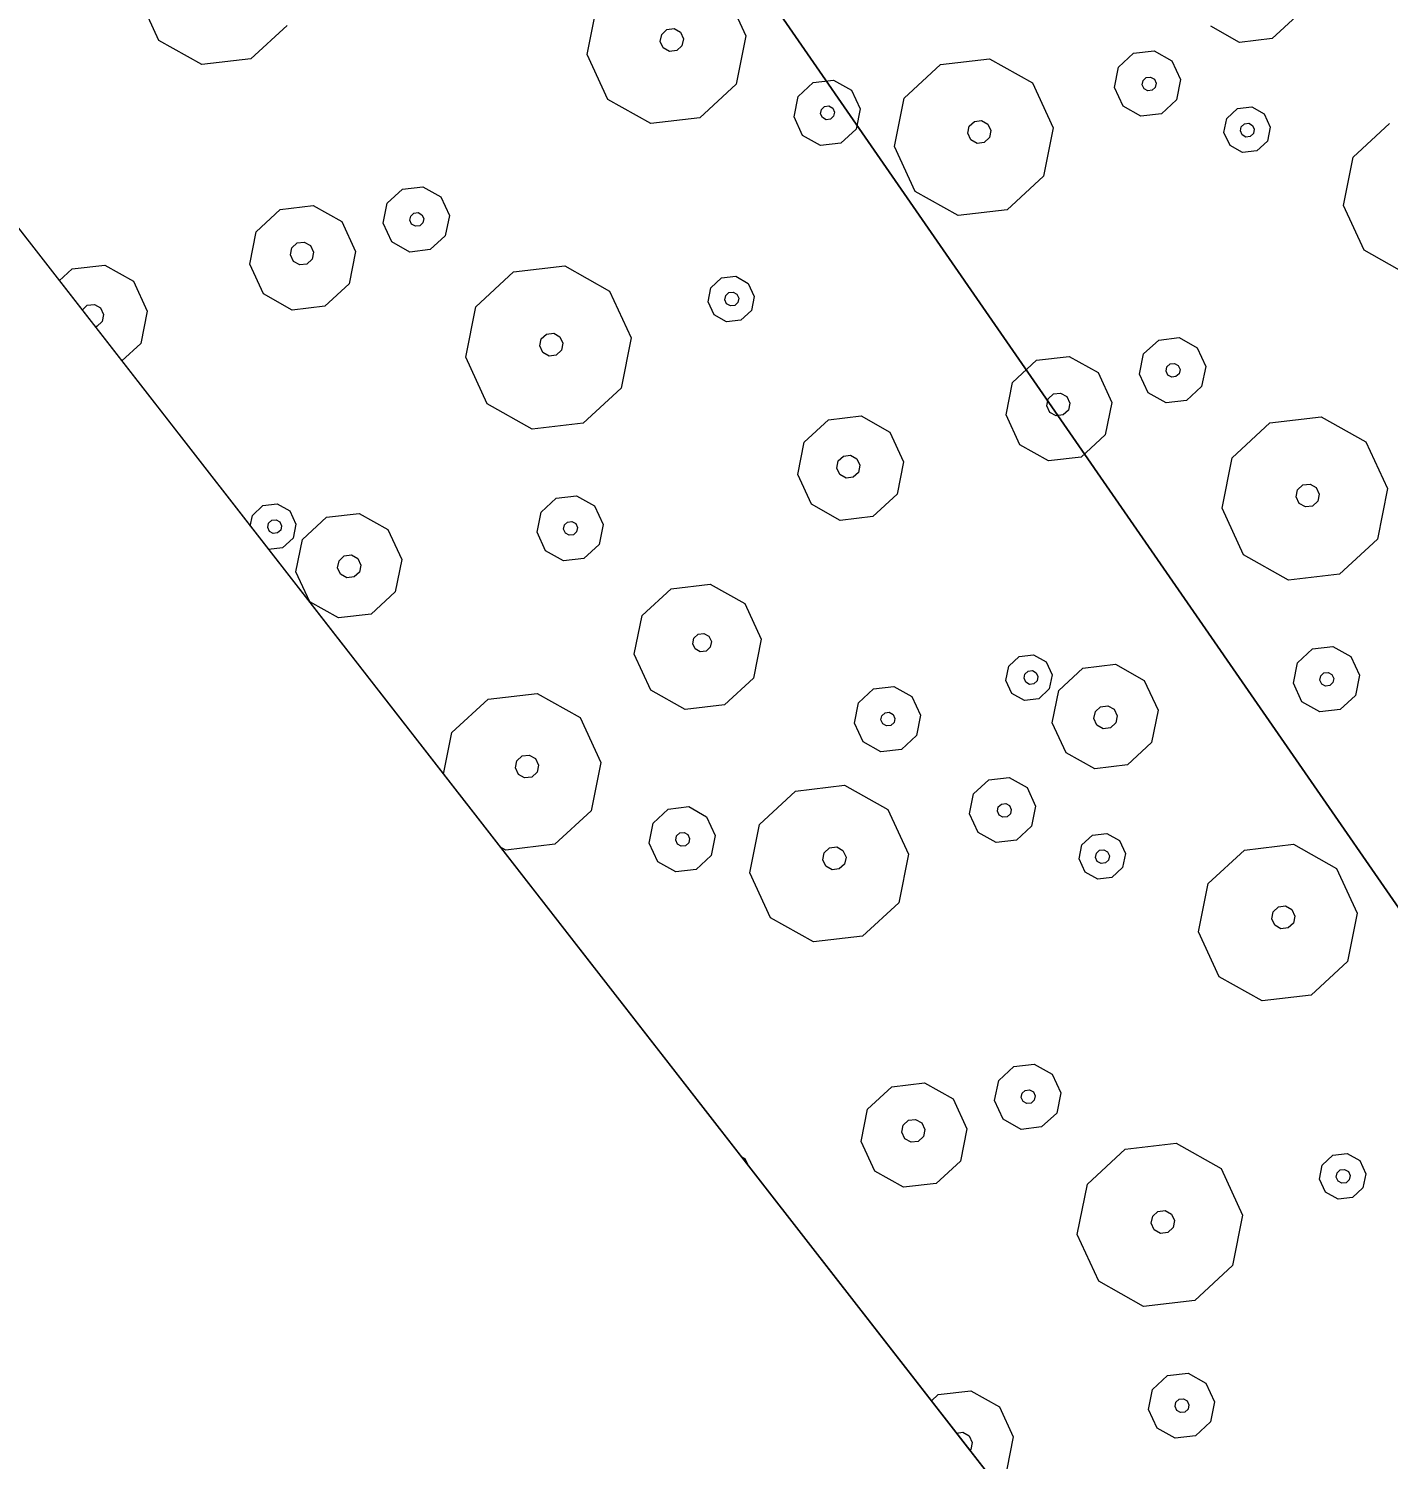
# Model space of a CAD drawing. Header units: metres. Extents: x -2858 to 512, y -1995 to 1252.
# Drawn here: x -557.452 to -554.184, y 396.037 to 399.476 of the extents above; entities that cross this region are included whole.
import ezdxf
from ezdxf.enums import TextEntityAlignment as Align
from ezdxf.lldxf.tags import DXFTag

# ---------------------------------------------------------------- set-up
doc = ezdxf.new("R2010")
doc.units = ezdxf.units.M
for name, color, linetype in [('Calque commun', 7, 'Continuous'), ('Calque11', 7, 'Continuous'), ('Textes', 7, 'Continuous')]:
    doc.layers.add(name, color=color, linetype=linetype)
doc.styles.add('Arial23', font='arial.ttf', dxfattribs={"height": 0.589851})
tags = doc.linetypes.add('HIDDENX2', pattern=[0.75, 0.5, -0.25]).pattern_tags.tags
tags[6:7] = [DXFTag(74, 4), DXFTag(75, 0), DXFTag(340, '0'), DXFTag(46, 1.0), DXFTag(50, 0.0), DXFTag(44, 0.0), DXFTag(45, 0.0)]
tags[4:5] = [DXFTag(74, 4), DXFTag(75, 0), DXFTag(340, '0'), DXFTag(46, 1.0), DXFTag(50, 0.0), DXFTag(44, 0.0), DXFTag(45, 0.0)]

# ---------------------------------------------------------------- blocks, each defined once
blk = doc.blocks.new('geometrebondepartleger')
at = {"layer": 'Calque11', "color": 7, "linetype": 'Continuous', "lineweight": 9}
blk.add_line((150.3457, 147.4392, 79), (130.1803, 35.9078, 79), dxfattribs=at)
blk = doc.blocks.new('pattern')
at = {"layer": 'Calque commun', "color": 54, "linetype": 'Continuous', "lineweight": 9}
for p, q in [((69.2167, 78.9133), (69.2364, 78.9586)), ((69.2364, 78.9586), (69.2789, 78.9838)), ((69.2789, 78.9838), (69.3281, 78.9791)), ((69.3281, 78.9791), (69.3652, 78.9464)), ((69.3652, 78.9464), (69.376, 78.8981)), ((69.2274, 78.865), (69.2167, 78.9133)), ((69.2789, 78.9081), (69.283, 78.9177)), ((69.2811, 78.898), (69.2789, 78.9081)), ((69.2889, 78.8911), (69.2811, 78.898)), ((69.283, 78.9177), (69.292, 78.9229)), ((69.2993, 78.8902), (69.2889, 78.8911)), ((69.292, 78.9229), (69.3023, 78.922)), ((69.3082, 78.8954), (69.2993, 78.8902)), ((69.3023, 78.922), (69.3101, 78.9151)), ((69.3123, 78.905), (69.3082, 78.8954)), ((69.3101, 78.9151), (69.3123, 78.905)), ((69.376, 78.8981), (69.3563, 78.8527)), ((68.5718, 78.832), (68.5856, 78.8638)), ((68.5856, 78.8638), (68.6154, 78.8814)), ((68.6154, 78.8814), (68.6499, 78.8781)), ((68.6499, 78.8781), (68.6758, 78.8552)), ((68.6758, 78.8552), (68.6833, 78.8214)), ((69.2645, 78.8323), (69.2274, 78.865)), ((68.5794, 78.7982), (68.5718, 78.832)), ((68.6096, 78.8292), (68.6137, 78.8387)), ((68.6119, 78.819), (68.6096, 78.8292)), ((68.6137, 78.8387), (68.6227, 78.844)), ((68.6227, 78.844), (68.633, 78.843)), ((68.633, 78.843), (68.6408, 78.8361)), ((68.6431, 78.826), (68.6389, 78.8165)), ((68.6408, 78.8361), (68.6431, 78.826)), ((68.6833, 78.8214), (68.6696, 78.7897)), ((69.3137, 78.8276), (69.2645, 78.8323)), ((69.3563, 78.8527), (69.3137, 78.8276)), ((68.6053, 78.7753), (68.5794, 78.7982)), ((68.6197, 78.8122), (68.6119, 78.819)), ((68.63, 78.8112), (68.6197, 78.8122)), ((68.6389, 78.8165), (68.63, 78.8112)), ((68.6696, 78.7897), (68.6398, 78.7721)), ((68.6398, 78.7721), (68.6053, 78.7753)), ((68.8573, 78.7094), (68.9638, 78.7723)), ((68.9638, 78.7723), (69.0868, 78.7606)), ((69.0868, 78.7606), (69.1795, 78.6787)), ((68.8081, 78.596), (68.8573, 78.7094)), ((69.6219, 78.654), (69.6901, 78.6942)), ((69.1795, 78.6787), (69.2063, 78.5581)), ((69.5905, 78.5814), (69.6219, 78.654)), ((68.835, 78.4754), (68.8081, 78.596)), ((68.9694, 78.5803), (68.9762, 78.5962)), ((68.9731, 78.5634), (68.9694, 78.5803)), ((68.9762, 78.5962), (68.9911, 78.605)), ((68.9911, 78.605), (69.0084, 78.6033)), ((69.0084, 78.6033), (69.0213, 78.5919)), ((69.0213, 78.5919), (69.0251, 78.575)), ((69.6077, 78.5042), (69.5905, 78.5814)), ((69.6907, 78.5737), (69.6976, 78.5896)), ((69.6976, 78.5896), (69.7125, 78.5984)), ((69.7125, 78.5984), (69.7153, 78.5982)), ((68.9861, 78.552), (68.9731, 78.5634)), ((69.0033, 78.5503), (68.9861, 78.552)), ((69.0182, 78.5591), (69.0033, 78.5503)), ((69.0251, 78.575), (69.0182, 78.5591)), ((69.2063, 78.5581), (69.1572, 78.4447)), ((69.6945, 78.5569), (69.6907, 78.5737)), ((69.706, 78.5467), (69.6945, 78.5569)), ((68.1328, 78.4308), (68.235, 78.4911)), ((68.235, 78.4911), (68.3531, 78.4799)), ((68.3531, 78.4799), (68.4421, 78.4013)), ((69.667, 78.4519), (69.6077, 78.5042)), ((68.9277, 78.3936), (68.835, 78.4754)), ((69.1572, 78.4447), (69.0507, 78.3819)), ((69.6884, 78.4498), (69.667, 78.4519)), ((68.0856, 78.3219), (68.1328, 78.4308)), ((68.4421, 78.4013), (68.4679, 78.2855)), ((69.0507, 78.3819), (68.9277, 78.3936)), ((68.1114, 78.2061), (68.0856, 78.3219)), ((68.2309, 78.3077), (68.2378, 78.3236)), ((68.2347, 78.2908), (68.2309, 78.3077)), ((68.2378, 78.3236), (68.2527, 78.3324)), ((68.2527, 78.3324), (68.2699, 78.3307)), ((68.2699, 78.3307), (68.2829, 78.3193)), ((68.2829, 78.3193), (68.2867, 78.3024)), ((68.2477, 78.2794), (68.2347, 78.2908)), ((68.2649, 78.2777), (68.2477, 78.2794)), ((68.2798, 78.2865), (68.2649, 78.2777)), ((68.2867, 78.3024), (68.2798, 78.2865)), ((68.4679, 78.2855), (68.4207, 78.1766)), ((68.2004, 78.1276), (68.1114, 78.2061)), ((68.9297, 78.1879), (68.9723, 78.213)), ((68.9723, 78.213), (69.0215, 78.2083)), ((69.0215, 78.2083), (69.0586, 78.1756)), ((68.4207, 78.1766), (68.3185, 78.1163)), ((68.91, 78.1425), (68.9297, 78.1879)), ((69.0586, 78.1756), (69.0693, 78.1273)), ((68.9208, 78.0943), (68.91, 78.1425)), ((68.9722, 78.1374), (68.9764, 78.1469)), ((68.9745, 78.1273), (68.9722, 78.1374)), ((68.9764, 78.1469), (68.9853, 78.1522)), ((68.9853, 78.1522), (68.9956, 78.1512)), ((68.9956, 78.1512), (69.0034, 78.1443)), ((69.0057, 78.1342), (69.0016, 78.1247)), ((69.0034, 78.1443), (69.0057, 78.1342)), ((68.3185, 78.1163), (68.2004, 78.1276)), ((68.9823, 78.1204), (68.9745, 78.1273)), ((68.9926, 78.1194), (68.9823, 78.1204)), ((69.0016, 78.1247), (68.9926, 78.1194)), ((69.0693, 78.1273), (69.0497, 78.082)), ((69.1448, 78.0775), (69.2129, 78.1177)), ((69.2129, 78.1177), (69.2916, 78.1102)), ((69.2916, 78.1102), (69.3509, 78.0579)), ((67.7032, 78.0534), (67.7458, 78.0786)), ((67.7458, 78.0786), (67.795, 78.0739)), ((67.795, 78.0739), (67.832, 78.0412)), ((68.9579, 78.0615), (68.9208, 78.0943)), ((69.0497, 78.082), (69.0071, 78.0568)), ((69.1133, 78.0049), (69.1448, 78.0775)), ((67.6835, 78.0081), (67.7032, 78.0534)), ((67.832, 78.0412), (67.8428, 77.9929)), ((69.0071, 78.0568), (68.9579, 78.0615)), ((69.3509, 78.0579), (69.3681, 77.9807)), ((67.6943, 77.9598), (67.6835, 78.0081)), ((67.7457, 78.0029), (67.7498, 78.0125)), ((67.748, 77.9928), (67.7457, 78.0029)), ((67.7498, 78.0125), (67.7588, 78.0177)), ((67.7588, 78.0177), (67.7691, 78.0168)), ((67.7691, 78.0168), (67.7769, 78.0099)), ((67.7792, 77.9998), (67.775, 77.9902)), ((67.7769, 78.0099), (67.7792, 77.9998)), ((69.1305, 77.9277), (69.1133, 78.0049)), ((69.2063, 77.9876), (69.2132, 78.0034)), ((69.2132, 78.0034), (69.2281, 78.0122)), ((69.2281, 78.0122), (69.2453, 78.0106)), ((69.2453, 78.0106), (69.2583, 77.9992)), ((69.2583, 77.9992), (69.262, 77.9823)), ((67.7557, 77.9859), (67.748, 77.9928)), ((67.7661, 77.985), (67.7557, 77.9859)), ((67.775, 77.9902), (67.7661, 77.985)), ((67.8428, 77.9929), (67.8231, 77.9475)), ((69.2101, 77.9707), (69.2063, 77.9876)), ((69.223, 77.9592), (69.2101, 77.9707)), ((69.2551, 77.9664), (69.2402, 77.9576)), ((69.262, 77.9823), (69.2551, 77.9664)), ((69.3681, 77.9807), (69.3367, 77.9081)), ((67.7313, 77.9271), (67.6943, 77.9598)), ((67.7805, 77.9224), (67.7313, 77.9271)), ((67.8231, 77.9475), (67.7805, 77.9224)), ((68.3975, 77.9199), (68.4273, 77.9375)), ((68.4273, 77.9375), (68.4618, 77.9342)), ((68.4618, 77.9342), (68.4877, 77.9113)), ((69.1898, 77.8754), (69.1305, 77.9277)), ((69.2402, 77.9576), (69.223, 77.9592)), ((68.3837, 77.8881), (68.3975, 77.9199)), ((68.4232, 77.8854), (68.4273, 77.8949)), ((68.4273, 77.8949), (68.4362, 77.9002)), ((68.4362, 77.9002), (68.4466, 77.8992)), ((68.4466, 77.8992), (68.4544, 77.8923)), ((68.4544, 77.8923), (68.4566, 77.8822)), ((68.4877, 77.9113), (68.4952, 77.8775)), ((69.3367, 77.9081), (69.2685, 77.8679)), ((67.3241, 77.8042), (67.4306, 77.8671)), ((67.4306, 77.8671), (67.5536, 77.8554)), ((68.3913, 77.8543), (68.3837, 77.8881)), ((68.4254, 77.8752), (68.4232, 77.8854)), ((68.4332, 77.8683), (68.4254, 77.8752)), ((68.4436, 77.8674), (68.4332, 77.8683)), ((68.4525, 77.8726), (68.4436, 77.8674)), ((68.4566, 77.8822), (68.4525, 77.8726)), ((68.4952, 77.8775), (68.4815, 77.8457)), ((69.2685, 77.8679), (69.1898, 77.8754)), ((67.5536, 77.8554), (67.6463, 77.7736)), ((68.4172, 77.8314), (68.3913, 77.8543)), ((68.4517, 77.8281), (68.4172, 77.8314)), ((68.4815, 77.8457), (68.4517, 77.8281)), ((67.275, 77.6908), (67.3241, 77.8042)), ((68.0888, 77.7488), (68.1569, 77.789)), ((68.1569, 77.789), (68.2356, 77.7815)), ((67.6463, 77.7736), (67.6732, 77.6529)), ((68.2356, 77.7815), (68.2949, 77.7292)), ((68.0573, 77.6762), (68.0888, 77.7488)), ((68.2949, 77.7292), (68.3121, 77.652)), ((69.5539, 77.7274), (69.5606, 77.743)), ((69.556, 77.7176), (69.5539, 77.7274)), ((67.3018, 77.5702), (67.275, 77.6908)), ((67.4362, 77.6751), (67.4431, 77.691)), ((67.4431, 77.691), (67.458, 77.6998)), ((67.458, 77.6998), (67.4752, 77.6981)), ((67.4752, 77.6981), (67.4882, 77.6867)), ((67.4882, 77.6867), (67.4919, 77.6698)), ((68.1644, 77.6844), (68.1793, 77.6932)), ((68.1793, 77.6932), (68.1965, 77.6916)), ((68.1965, 77.6916), (68.2095, 77.6801)), ((68.4565, 77.6832), (68.4991, 77.7083)), ((68.4991, 77.7083), (68.5483, 77.7036)), ((68.5483, 77.7036), (68.5854, 77.6709)), ((67.4399, 77.6582), (67.4362, 77.6751)), ((67.4529, 77.6468), (67.4399, 77.6582)), ((67.485, 77.6539), (67.4701, 77.6451)), ((67.4919, 77.6698), (67.485, 77.6539)), ((67.6732, 77.6529), (67.624, 77.5395)), ((68.0745, 77.599), (68.0573, 77.6762)), ((68.1575, 77.6685), (68.1644, 77.6844)), ((68.1613, 77.6517), (68.1575, 77.6685)), ((68.1743, 77.6402), (68.1613, 77.6517)), ((68.2133, 77.6632), (68.2064, 77.6474)), ((68.2095, 77.6801), (68.2133, 77.6632)), ((68.3121, 77.652), (68.2807, 77.5794)), ((68.4368, 77.6378), (68.4565, 77.6832)), ((68.5854, 77.6709), (68.5961, 77.6226)), ((67.4701, 77.6451), (67.4529, 77.6468)), ((68.1915, 77.6386), (68.1743, 77.6402)), ((68.2064, 77.6474), (68.1915, 77.6386)), ((68.4476, 77.5896), (68.4368, 77.6378)), ((68.4977, 77.6356), (68.5019, 77.6451)), ((68.5, 77.6255), (68.4977, 77.6356)), ((68.5078, 77.6186), (68.5, 77.6255)), ((68.5019, 77.6451), (68.5108, 77.6504)), ((68.5181, 77.6176), (68.5078, 77.6186)), ((68.5108, 77.6504), (68.5211, 77.6494)), ((68.527, 77.6229), (68.5181, 77.6176)), ((68.5211, 77.6494), (68.5289, 77.6426)), ((68.5312, 77.6324), (68.527, 77.6229)), ((68.5289, 77.6426), (68.5312, 77.6324)), ((68.5961, 77.6226), (68.5764, 77.5773)), ((68.1338, 77.5467), (68.0745, 77.599)), ((68.4846, 77.5568), (68.4476, 77.5896)), ((68.7469, 77.5324), (68.8491, 77.5927)), ((68.8491, 77.5927), (68.9672, 77.5815)), ((67.3945, 77.4884), (67.3018, 77.5702)), ((68.2807, 77.5794), (68.2126, 77.5392)), ((68.5339, 77.5521), (68.4846, 77.5568)), ((68.5764, 77.5773), (68.5339, 77.5521)), ((68.9672, 77.5815), (69.0561, 77.5029)), ((67.624, 77.5395), (67.5176, 77.4767)), ((68.2126, 77.5392), (68.1338, 77.5467)), ((68.1951, 77.5023), (68.2249, 77.5199)), ((68.2249, 77.5199), (68.2594, 77.5166)), ((68.2594, 77.5166), (68.2853, 77.4937)), ((68.6997, 77.4235), (68.7469, 77.5324)), ((66.9089, 77.4961), (66.9347, 77.3803)), ((67.5176, 77.4767), (67.3945, 77.4884)), ((68.1813, 77.4706), (68.1951, 77.5023)), ((68.217, 77.4702), (68.2211, 77.4797)), ((68.2211, 77.4797), (68.23, 77.485)), ((68.23, 77.485), (68.2404, 77.484)), ((68.2404, 77.484), (68.2482, 77.4772)), ((68.2853, 77.4937), (68.2928, 77.46)), ((69.0561, 77.5029), (69.0819, 77.3871)), ((68.1889, 77.4368), (68.1813, 77.4706)), ((68.2192, 77.4601), (68.217, 77.4702)), ((68.227, 77.4532), (68.2192, 77.4601)), ((68.2374, 77.4522), (68.227, 77.4532)), ((68.2463, 77.4575), (68.2374, 77.4522)), ((68.2504, 77.467), (68.2463, 77.4575)), ((68.2482, 77.4772), (68.2504, 77.467)), ((68.2928, 77.46), (68.2791, 77.4282)), ((68.2148, 77.4139), (68.1889, 77.4368)), ((68.2493, 77.4106), (68.2148, 77.4139)), ((68.2791, 77.4282), (68.2493, 77.4106)), ((68.7255, 77.3077), (68.6997, 77.4235)), ((68.845, 77.4093), (68.8518, 77.4252)), ((68.8518, 77.4252), (68.8667, 77.434)), ((68.8667, 77.434), (68.884, 77.4323)), ((68.884, 77.4323), (68.8969, 77.4209)), ((68.8969, 77.4209), (68.9007, 77.404)), ((66.9347, 77.3803), (66.8875, 77.2714)), ((68.8487, 77.3924), (68.845, 77.4093)), ((68.8617, 77.381), (68.8487, 77.3924)), ((68.8789, 77.3793), (68.8617, 77.381)), ((68.8938, 77.3881), (68.8789, 77.3793)), ((68.9007, 77.404), (68.8938, 77.3881)), ((69.0819, 77.3871), (69.0347, 77.2782)), ((68.4784, 77.3313), (68.521, 77.3565)), ((68.521, 77.3565), (68.5702, 77.3518)), ((68.5702, 77.3518), (68.6073, 77.3191)), ((67.3965, 77.2827), (67.4391, 77.3078)), ((67.4391, 77.3078), (67.4883, 77.3031)), ((68.4588, 77.286), (68.4784, 77.3313)), ((68.6073, 77.3191), (68.618, 77.2708)), ((68.8144, 77.2292), (68.7255, 77.3077)), ((67.3769, 77.2373), (67.3965, 77.2827)), ((67.4883, 77.3031), (67.5254, 77.2704)), ((68.4695, 77.2377), (68.4588, 77.286)), ((68.5209, 77.2808), (68.5251, 77.2904)), ((68.5232, 77.2707), (68.5209, 77.2808)), ((68.5251, 77.2904), (68.534, 77.2956)), ((68.534, 77.2956), (68.5444, 77.2947)), ((68.5444, 77.2947), (68.5521, 77.2878)), ((68.5544, 77.2777), (68.5503, 77.2681)), ((68.5521, 77.2878), (68.5544, 77.2777)), ((69.0347, 77.2782), (68.9325, 77.2179)), ((66.8875, 77.2714), (66.7853, 77.2111)), ((67.4391, 77.2322), (67.4432, 77.2417)), ((67.4432, 77.2417), (67.4521, 77.247)), ((67.4521, 77.247), (67.4625, 77.246)), ((67.4625, 77.246), (67.4703, 77.2392)), ((67.4703, 77.2392), (67.4725, 77.229)), ((67.5254, 77.2704), (67.5361, 77.2222)), ((68.531, 77.2638), (68.5232, 77.2707)), ((68.5413, 77.2629), (68.531, 77.2638)), ((68.5503, 77.2681), (68.5413, 77.2629)), ((68.618, 77.2708), (68.5984, 77.2254)), ((66.7853, 77.2111), (66.6672, 77.2224)), ((67.3876, 77.1891), (67.3769, 77.2373)), ((67.4413, 77.2221), (67.4391, 77.2322)), ((67.4491, 77.2152), (67.4413, 77.2221)), ((67.4594, 77.2142), (67.4491, 77.2152)), ((67.4684, 77.2195), (67.4594, 77.2142)), ((67.4725, 77.229), (67.4684, 77.2195)), ((67.5361, 77.2222), (67.5165, 77.1768)), ((67.6116, 77.1723), (67.6797, 77.2125)), ((67.6797, 77.2125), (67.7585, 77.205)), ((67.7585, 77.205), (67.8178, 77.1527)), ((68.5066, 77.205), (68.4695, 77.2377)), ((68.5558, 77.2003), (68.5066, 77.205)), ((68.5984, 77.2254), (68.5558, 77.2003)), ((68.9325, 77.2179), (68.8144, 77.2292)), ((67.4247, 77.1563), (67.3876, 77.1891)), ((67.5165, 77.1768), (67.4739, 77.1516)), ((67.5801, 77.0997), (67.6116, 77.1723)), ((69.0227, 77.1564), (69.0653, 77.1815)), ((69.0653, 77.1815), (69.1145, 77.1768)), ((69.1145, 77.1768), (69.1516, 77.1441)), ((67.4739, 77.1516), (67.4247, 77.1563)), ((67.8178, 77.1527), (67.835, 77.0755)), ((69.0031, 77.111), (69.0227, 77.1564)), ((69.1516, 77.1441), (69.1623, 77.0958)), ((67.68, 77.0983), (67.6949, 77.107)), ((67.6949, 77.107), (67.7121, 77.1054)), ((67.7121, 77.1054), (67.7251, 77.094)), ((69.0138, 77.0627), (69.0031, 77.111)), ((69.0653, 77.1059), (69.0694, 77.1154)), ((69.0675, 77.0957), (69.0653, 77.1059)), ((69.0694, 77.1154), (69.0783, 77.1207)), ((69.0783, 77.1207), (69.0887, 77.1197)), ((69.0887, 77.1197), (69.0965, 77.1128)), ((69.0987, 77.1027), (69.0946, 77.0932)), ((69.0965, 77.1128), (69.0987, 77.1027)), ((67.5973, 77.0225), (67.5801, 77.0997)), ((67.6731, 77.0824), (67.68, 77.0983)), ((67.6769, 77.0655), (67.6731, 77.0824)), ((67.7289, 77.0771), (67.722, 77.0612)), ((67.7251, 77.094), (67.7289, 77.0771)), ((67.835, 77.0755), (67.8035, 77.0029)), ((69.0753, 77.0889), (69.0675, 77.0957)), ((69.0856, 77.0879), (69.0753, 77.0889)), ((69.0946, 77.0932), (69.0856, 77.0879)), ((69.1623, 77.0958), (69.1427, 77.0505)), ((66.8643, 77.0147), (66.8941, 77.0323)), ((66.8941, 77.0323), (66.9286, 77.029)), ((67.6898, 77.054), (67.6769, 77.0655)), ((67.7071, 77.0524), (67.6898, 77.054)), ((67.722, 77.0612), (67.7071, 77.0524)), ((69.0509, 77.03), (69.0138, 77.0627)), ((69.1427, 77.0505), (69.1001, 77.0253)), ((66.8506, 76.9829), (66.8643, 77.0147)), ((66.9286, 77.029), (66.9545, 77.0061)), ((66.9545, 77.0061), (66.9621, 76.9723)), ((67.6566, 76.9702), (67.5973, 77.0225)), ((67.8035, 77.0029), (67.7354, 76.9627)), ((69.1001, 77.0253), (69.0509, 77.03)), ((66.8581, 76.9491), (66.8506, 76.9829)), ((66.89, 76.9802), (66.8941, 76.9897)), ((66.8923, 76.97), (66.89, 76.9802)), ((66.9, 76.9632), (66.8923, 76.97)), ((66.8941, 76.9897), (66.9031, 76.995)), ((66.9104, 76.9622), (66.9, 76.9632)), ((66.9031, 76.995), (66.9134, 76.994)), ((66.9193, 76.9674), (66.9104, 76.9622)), ((66.9134, 76.994), (66.9212, 76.9871)), ((66.9234, 76.977), (66.9193, 76.9674)), ((66.9212, 76.9871), (66.9234, 76.977)), ((66.9621, 76.9723), (66.9483, 76.9405)), ((67.7354, 76.9627), (67.6566, 76.9702)), ((68.5978, 76.9244), (68.6795, 76.9726)), ((68.6795, 76.9726), (68.774, 76.9636)), ((68.774, 76.9636), (68.8452, 76.9008)), ((66.884, 76.9262), (66.8581, 76.9491)), ((66.9483, 76.9405), (66.9185, 76.9229)), ((68.0522, 76.8948), (68.1203, 76.935)), ((68.1203, 76.935), (68.199, 76.9275)), ((66.9185, 76.9229), (66.884, 76.9262)), ((68.0207, 76.8222), (68.0522, 76.8948)), ((68.199, 76.9275), (68.2583, 76.8751)), ((68.56, 76.8373), (68.5978, 76.9244)), ((68.8452, 76.9008), (68.8658, 76.8081)), ((69.0753, 76.8344), (69.1775, 76.8948)), ((69.1775, 76.8948), (69.2956, 76.8835)), ((66.6237, 76.8838), (66.7025, 76.8763)), ((66.7025, 76.8763), (66.7618, 76.824)), ((68.2583, 76.8751), (68.2755, 76.7979)), ((69.2956, 76.8835), (69.3846, 76.805)), ((68.128, 76.8222), (68.1429, 76.831)), ((68.1429, 76.831), (68.1601, 76.8294)), ((68.1601, 76.8294), (68.1731, 76.8179)), ((68.5807, 76.7446), (68.56, 76.8373)), ((68.6763, 76.8259), (68.6818, 76.8386)), ((68.6793, 76.8124), (68.6763, 76.8259)), ((68.6818, 76.8386), (68.6937, 76.8456)), ((68.6937, 76.8456), (68.7075, 76.8443)), ((68.7075, 76.8443), (68.7178, 76.8352)), ((68.7178, 76.8352), (68.7209, 76.8217)), ((69.0281, 76.7256), (69.0753, 76.8344)), ((66.7618, 76.824), (66.779, 76.7468)), ((66.9233, 76.778), (66.9659, 76.8031)), ((66.9659, 76.8031), (67.0151, 76.7984)), ((67.0151, 76.7984), (67.0522, 76.7657)), ((68.0379, 76.745), (68.0207, 76.8222)), ((68.1211, 76.8063), (68.128, 76.8222)), ((68.1249, 76.7894), (68.1211, 76.8063)), ((68.1769, 76.801), (68.17, 76.7851)), ((68.1731, 76.8179), (68.1769, 76.801)), ((68.2755, 76.7979), (68.2441, 76.7253)), ((68.6896, 76.8032), (68.6793, 76.8124)), ((68.7034, 76.8019), (68.6896, 76.8032)), ((68.7153, 76.809), (68.7034, 76.8019)), ((68.7209, 76.8217), (68.7153, 76.809)), ((68.8658, 76.8081), (68.8281, 76.721)), ((69.3846, 76.805), (69.3882, 76.789)), ((66.9036, 76.7326), (66.9233, 76.778)), ((67.0522, 76.7657), (67.0629, 76.7174)), ((68.1379, 76.778), (68.1249, 76.7894)), ((68.1551, 76.7763), (68.1379, 76.778)), ((68.17, 76.7851), (68.1551, 76.7763)), ((66.9144, 76.6844), (66.9036, 76.7326)), ((66.9646, 76.7304), (66.9687, 76.7399)), ((66.9668, 76.7203), (66.9646, 76.7304)), ((66.9687, 76.7399), (66.9776, 76.7452)), ((66.9776, 76.7452), (66.988, 76.7442)), ((66.988, 76.7442), (66.9957, 76.7374)), ((66.998, 76.7272), (66.9939, 76.7177)), ((66.9957, 76.7374), (66.998, 76.7272)), ((68.0972, 76.6926), (68.0379, 76.745)), ((68.2441, 76.7253), (68.1759, 76.6851)), ((68.6518, 76.6818), (68.5807, 76.7446)), ((69.0539, 76.6097), (69.0281, 76.7256)), ((69.1734, 76.7114), (69.1803, 76.7272)), ((69.1803, 76.7272), (69.1952, 76.736)), ((69.1952, 76.736), (69.2124, 76.7344)), ((69.2124, 76.7344), (69.2254, 76.7229)), ((69.2254, 76.7229), (69.2292, 76.706)), ((66.9746, 76.7134), (66.9668, 76.7203)), ((66.9849, 76.7124), (66.9746, 76.7134)), ((66.9939, 76.7177), (66.9849, 76.7124)), ((67.0629, 76.7174), (67.0433, 76.6721)), ((68.1759, 76.6851), (68.0972, 76.6926)), ((68.8281, 76.721), (68.7463, 76.6728)), ((69.1772, 76.6945), (69.1734, 76.7114)), ((69.1901, 76.683), (69.1772, 76.6945)), ((69.2223, 76.6902), (69.2074, 76.6814)), ((69.2292, 76.706), (69.2223, 76.6902)), ((66.9515, 76.6516), (66.9144, 76.6844)), ((67.0433, 76.6721), (67.0007, 76.6469)), ((67.2137, 76.6272), (67.3159, 76.6875)), ((67.3159, 76.6875), (67.434, 76.6763)), ((67.434, 76.6763), (67.523, 76.5977)), ((68.7463, 76.6728), (68.6518, 76.6818)), ((69.2074, 76.6814), (69.1901, 76.683)), ((67.0007, 76.6469), (66.9515, 76.6516)), ((67.1665, 76.5183), (67.2137, 76.6272)), ((67.523, 76.5977), (67.5488, 76.4819)), ((69.1429, 76.5312), (69.0539, 76.6097)), ((69.3489, 76.5718), (69.261, 76.52)), ((67.1923, 76.4025), (67.1665, 76.5183)), ((67.3118, 76.5041), (67.3187, 76.52)), ((67.3187, 76.52), (67.3336, 76.5288)), ((67.3336, 76.5288), (67.3508, 76.5271)), ((67.3508, 76.5271), (67.3638, 76.5157)), ((69.261, 76.52), (69.1429, 76.5312)), ((67.3155, 76.4872), (67.3118, 76.5041)), ((67.3285, 76.4758), (67.3155, 76.4872)), ((67.3606, 76.4829), (67.3457, 76.4741)), ((67.3675, 76.4988), (67.3606, 76.4829)), ((67.3638, 76.5157), (67.3675, 76.4988)), ((67.5488, 76.4819), (67.5016, 76.373)), ((68.6457, 76.4571), (68.6883, 76.4822)), ((68.6883, 76.4822), (68.7375, 76.4775)), ((67.3457, 76.4741), (67.3285, 76.4758)), ((68.626, 76.4117), (68.6457, 76.4571)), ((68.7375, 76.4775), (68.7745, 76.4448)), ((68.6882, 76.4066), (68.6923, 76.4161)), ((68.6923, 76.4161), (68.7013, 76.4214)), ((68.7013, 76.4214), (68.7116, 76.4204)), ((68.7116, 76.4204), (68.7194, 76.4135)), ((68.7194, 76.4135), (68.7216, 76.4034)), ((68.7745, 76.4448), (68.7853, 76.3965)), ((67.2812, 76.324), (67.1923, 76.4025)), ((67.9949, 76.3622), (68.0247, 76.3798)), ((68.0247, 76.3798), (68.0592, 76.3765)), ((68.6368, 76.3634), (68.626, 76.4117)), ((68.6905, 76.3965), (68.6882, 76.4066)), ((68.6982, 76.3896), (68.6905, 76.3965)), ((68.7086, 76.3886), (68.6982, 76.3896)), ((68.7175, 76.3939), (68.7086, 76.3886)), ((68.7216, 76.4034), (68.7175, 76.3939)), ((68.7853, 76.3965), (68.7656, 76.3512)), ((67.5016, 76.373), (67.3994, 76.3127)), ((67.9812, 76.3305), (67.9949, 76.3622)), ((68.0592, 76.3765), (68.0851, 76.3536)), ((68.0851, 76.3536), (68.0927, 76.3199)), ((68.6738, 76.3307), (68.6368, 76.3634)), ((68.7656, 76.3512), (68.723, 76.326)), ((67.3994, 76.3127), (67.2812, 76.324)), ((67.9887, 76.2967), (67.9812, 76.3305)), ((68.0189, 76.3276), (68.0231, 76.3372)), ((68.0212, 76.3175), (68.0189, 76.3276)), ((68.029, 76.3106), (68.0212, 76.3175)), ((68.0231, 76.3372), (68.032, 76.3424)), ((68.0393, 76.3096), (68.029, 76.3106)), ((68.032, 76.3424), (68.0424, 76.3414)), ((68.0483, 76.3149), (68.0393, 76.3096)), ((68.0424, 76.3414), (68.0501, 76.3346)), ((68.0524, 76.3244), (68.0483, 76.3149)), ((68.0501, 76.3346), (68.0524, 76.3244)), ((68.0927, 76.3199), (68.0789, 76.2881)), ((68.723, 76.326), (68.6738, 76.3307)), ((67.4896, 76.2512), (67.5321, 76.2763)), ((67.5321, 76.2763), (67.5814, 76.2716)), ((68.0146, 76.2738), (67.9887, 76.2967)), ((68.0789, 76.2881), (68.0491, 76.2705)), ((67.4699, 76.2058), (67.4896, 76.2512)), ((67.5814, 76.2716), (67.6184, 76.2389)), ((68.0491, 76.2705), (68.0146, 76.2738)), ((68.2666, 76.2079), (68.3731, 76.2707)), ((68.3731, 76.2707), (68.4961, 76.259)), ((68.4961, 76.259), (68.5888, 76.1772)), ((67.5321, 76.2007), (67.5362, 76.2102)), ((67.5362, 76.2102), (67.5452, 76.2155)), ((67.5452, 76.2155), (67.5555, 76.2145)), ((67.5555, 76.2145), (67.5633, 76.2076)), ((67.5633, 76.2076), (67.5655, 76.1975)), ((67.6184, 76.2389), (67.6292, 76.1906)), ((68.2175, 76.0945), (68.2666, 76.2079)), ((67.4806, 76.1575), (67.4699, 76.2058)), ((67.5343, 76.1905), (67.5321, 76.2007)), ((67.5421, 76.1837), (67.5343, 76.1905)), ((67.5525, 76.1827), (67.5421, 76.1837)), ((67.5614, 76.188), (67.5525, 76.1827)), ((67.5655, 76.1975), (67.5614, 76.188)), ((67.6292, 76.1906), (67.6095, 76.1453)), ((68.5888, 76.1772), (68.6157, 76.0565)), ((69.0313, 76.1525), (69.0994, 76.1927)), ((69.0994, 76.1927), (69.1781, 76.1852)), ((69.1781, 76.1852), (69.2374, 76.1328)), ((67.5177, 76.1248), (67.4806, 76.1575)), ((67.6095, 76.1453), (67.5669, 76.1201)), ((68.9998, 76.0799), (69.0313, 76.1525)), ((67.5669, 76.1201), (67.5177, 76.1248)), ((68.3856, 76.0946), (68.4005, 76.1034)), ((68.4005, 76.1034), (68.4177, 76.1018)), ((69.2374, 76.1328), (69.2546, 76.0556)), ((68.2443, 75.9738), (68.2175, 76.0945)), ((68.3787, 76.0788), (68.3856, 76.0946)), ((68.3824, 76.0619), (68.3787, 76.0788)), ((68.4177, 76.1018), (68.4307, 76.0903)), ((68.4344, 76.0734), (68.4275, 76.0576)), ((68.4307, 76.0903), (68.4344, 76.0734)), ((69.017, 76.0027), (68.9998, 76.0799)), ((69.1, 76.0722), (69.1069, 76.0881)), ((69.1038, 76.0553), (69.1, 76.0722)), ((69.1069, 76.0881), (69.1218, 76.0969)), ((69.1218, 76.0969), (69.139, 76.0952)), ((69.139, 76.0952), (69.152, 76.0838)), ((69.152, 76.0838), (69.1558, 76.0669)), ((68.3954, 76.0504), (68.3824, 76.0619)), ((68.4126, 76.0488), (68.3954, 76.0504)), ((68.4275, 76.0576), (68.4126, 76.0488)), ((68.6157, 76.0565), (68.5665, 75.9431)), ((69.1168, 76.0438), (69.1038, 76.0553)), ((69.134, 76.0422), (69.1168, 76.0438)), ((69.1489, 76.051), (69.134, 76.0422)), ((69.1558, 76.0669), (69.1489, 76.051)), ((69.2546, 76.0556), (69.2232, 75.983)), ((69.0763, 75.9503), (69.017, 76.0027)), ((67.5422, 75.9292), (67.6443, 75.9896)), ((67.6443, 75.9896), (67.7625, 75.9783)), ((67.7625, 75.9783), (67.8514, 75.8998)), ((68.337, 75.892), (68.2443, 75.9738)), ((69.2232, 75.983), (69.1551, 75.9428)), ((68.5665, 75.9431), (68.4601, 75.8803)), ((69.1551, 75.9428), (69.0763, 75.9503)), ((67.4949, 75.8204), (67.5422, 75.9292)), ((67.8514, 75.8998), (67.8772, 75.784)), ((69.1238, 75.8742), (69.1376, 75.906)), ((69.1376, 75.906), (69.1674, 75.9236)), ((69.1674, 75.9236), (69.2019, 75.9203)), ((69.2019, 75.9203), (69.2271, 75.898)), ((68.4601, 75.8803), (68.337, 75.892)), ((69.1314, 75.8404), (69.1238, 75.8742)), ((69.1595, 75.8738), (69.1636, 75.8834)), ((69.1617, 75.8637), (69.1595, 75.8738)), ((69.1695, 75.8568), (69.1617, 75.8637)), ((69.1636, 75.8834), (69.1725, 75.8887)), ((69.1725, 75.8887), (69.1829, 75.8877)), ((69.1829, 75.8877), (69.1907, 75.8808)), ((69.1929, 75.8707), (69.1888, 75.8611)), ((69.1907, 75.8808), (69.1929, 75.8707)), ((67.6471, 75.822), (67.662, 75.8308)), ((67.662, 75.8308), (67.6793, 75.8292)), ((67.6793, 75.8292), (67.6922, 75.8177)), ((69.1573, 75.8175), (69.1314, 75.8404)), ((69.1799, 75.8559), (69.1695, 75.8568)), ((69.1888, 75.8611), (69.1799, 75.8559)), ((67.6402, 75.8062), (67.6471, 75.822)), ((67.644, 75.7893), (67.6402, 75.8062)), ((67.696, 75.8008), (67.6891, 75.785)), ((67.6922, 75.8177), (67.696, 75.8008)), ((69.1918, 75.8143), (69.1573, 75.8175)), ((69.2143, 75.8276), (69.1918, 75.8143)), ((67.657, 75.7778), (67.644, 75.7893)), ((67.6742, 75.7762), (67.657, 75.7778)), ((67.6891, 75.785), (67.6742, 75.7762)), ((67.8772, 75.784), (67.83, 75.6751)), ((68.339, 75.6863), (68.3816, 75.7115)), ((68.3816, 75.7115), (68.4308, 75.7068)), ((68.4308, 75.7068), (68.4679, 75.674)), ((67.83, 75.6751), (67.7278, 75.6148)), ((68.3194, 75.641), (68.339, 75.6863)), ((68.4679, 75.674), (68.4786, 75.6258)), ((68.3301, 75.5927), (68.3194, 75.641)), ((68.3816, 75.6358), (68.3857, 75.6454)), ((68.3838, 75.6257), (68.3816, 75.6358)), ((68.3916, 75.6188), (68.3838, 75.6257)), ((68.3857, 75.6454), (68.3946, 75.6506)), ((68.3946, 75.6506), (68.405, 75.6497)), ((68.4109, 75.6231), (68.4019, 75.6179)), ((68.405, 75.6497), (68.4128, 75.6428)), ((68.415, 75.6327), (68.4109, 75.6231)), ((68.4128, 75.6428), (68.415, 75.6327)), ((68.4786, 75.6258), (68.459, 75.5804)), ((68.3672, 75.56), (68.3301, 75.5927)), ((68.4019, 75.6179), (68.3916, 75.6188)), ((68.5541, 75.576), (68.6222, 75.6162)), ((68.6222, 75.6162), (68.701, 75.6087)), ((68.701, 75.6087), (68.7603, 75.5563)), ((68.4164, 75.5553), (68.3672, 75.56)), ((68.459, 75.5804), (68.4164, 75.5553)), ((68.5226, 75.5034), (68.5541, 75.576)), ((68.7603, 75.5563), (68.7775, 75.4791)), ((68.5398, 75.4262), (68.5226, 75.5034)), ((68.6156, 75.486), (68.6225, 75.5019)), ((68.6194, 75.4691), (68.6156, 75.486)), ((68.6225, 75.5019), (68.6374, 75.5107)), ((68.6374, 75.5107), (68.6546, 75.509)), ((68.6546, 75.509), (68.6676, 75.4976)), ((68.6676, 75.4976), (68.6714, 75.4807)), ((68.6323, 75.4577), (68.6194, 75.4691)), ((68.6496, 75.456), (68.6323, 75.4577)), ((68.6645, 75.4648), (68.6496, 75.456)), ((68.6714, 75.4807), (68.6645, 75.4648)), ((68.7775, 75.4791), (68.746, 75.4065)), ((68.5991, 75.3738), (68.5398, 75.4262)), ((68.746, 75.4065), (68.6779, 75.3663)), ((68.6779, 75.3663), (68.5991, 75.3738)), ((68.9947, 75.2984), (69.0628, 75.3386)), ((69.0628, 75.3386), (69.1248, 75.3327)), ((68.9632, 75.2258), (68.9947, 75.2984)), ((68.9804, 75.1486), (68.9632, 75.2258)), ((69.0636, 75.21), (69.0705, 75.2258)), ((69.0674, 75.1931), (69.0636, 75.21)), ((69.0705, 75.2258), (69.0854, 75.2346)), ((69.0854, 75.2346), (69.1026, 75.233)), ((69.1026, 75.233), (69.1062, 75.2298)), ((69.0804, 75.1816), (69.0674, 75.1931)), ((69.0972, 75.18), (69.0804, 75.1816)), ((69.0397, 75.0962), (68.9804, 75.1486)), ((68.2584, 75.0912), (68.3765, 75.0799)), ((68.3765, 75.0799), (68.4655, 75.0014)), ((69.0814, 75.0923), (69.0397, 75.0962)), ((68.4655, 75.0014), (68.4913, 74.8855)), ((68.4913, 74.8855), (68.4441, 74.7767))]:
    blk.add_line(p, q, dxfattribs=at)
at = {"layer": 'Calque commun', "color": 7, "linetype": 'Continuous', "lineweight": 9}
mesh = blk.add_polyface(dxfattribs=at)
corners = [(70.8497, 113.5412), (53.8349, 19.1692), (74.7282, 106.3237), (76.0435, 113.5984), (74.769, 106.1763), (58.8077, 18.2701), (114.1703, 105.207), (114.1703, 98.5387)]
mesh.append_faces([[corners[k] for k in face] for face in [(3, 4, 6)]], dxfattribs={"vtx0": -1, "vtx1": -1, "color": 7})
mesh.append_faces([[corners[k] for k in face] for face in [(3, 2, 4)]], dxfattribs={"vtx0": -1, "vtx2": -1, "color": 7})
mesh.append_faces([[corners[k] for k in face] for face in [(5, 2, 1)]], dxfattribs={"vtx1": -1, "color": 7})
mesh.append_faces([[corners[k] for k in face] for face in [(0, 1, 2), (3, 0, 2)]], dxfattribs={"vtx1": -1, "vtx2": -1, "color": 7})
mesh.append_faces([[corners[k] for k in face] for face in [(4, 7, 6)]], dxfattribs={"vtx2": -1, "color": 7})

msp = doc.modelspace()

# ---------------------------------------------------------------- linework, layer by layer
at = {"layer": 'Calque commun', "color": 3, "linetype": 'HIDDENX2', "lineweight": 18, "extrusion": (0, 0, -1)}
msp.add_arc((494.5277, 544.1418), 162.6468, 258.823451, 321.396966, dxfattribs=at)
msp.add_arc((494.5277, 544.1418), 162.6468, 258.823451, 321.396966, dxfattribs=at)
msp.add_arc((494.5277, 544.1418), 162.6468, 258.823451, 321.396966, dxfattribs=at)

# ---------------------------------------------------------------- block references
at = {"layer": 'Calque commun', "color": 0, "linetype": 'ByBlock', "lineweight": -2, "rotation": 228.1617603435354}
for name, p in [('geometrebondepartleger', (-528.8356, 560.3039)), ('pattern', (-567.2453, 500.4263))]:
    msp.add_blockref(name, p, dxfattribs=at)

# ---------------------------------------------------------------- texts
at = {"layer": 'Textes', "color": 5, "linetype": 'ByBlock', "lineweight": -2, "style": 'Arial23'}
msp.add_text('HAIE EXISTANTE DU STADE', height=0.966411, rotation=308.1618, dxfattribs=at).set_placement((-560.6112, 396.8275), align=Align.BOTTOM_LEFT)

doc.saveas('drawing.dxf')
